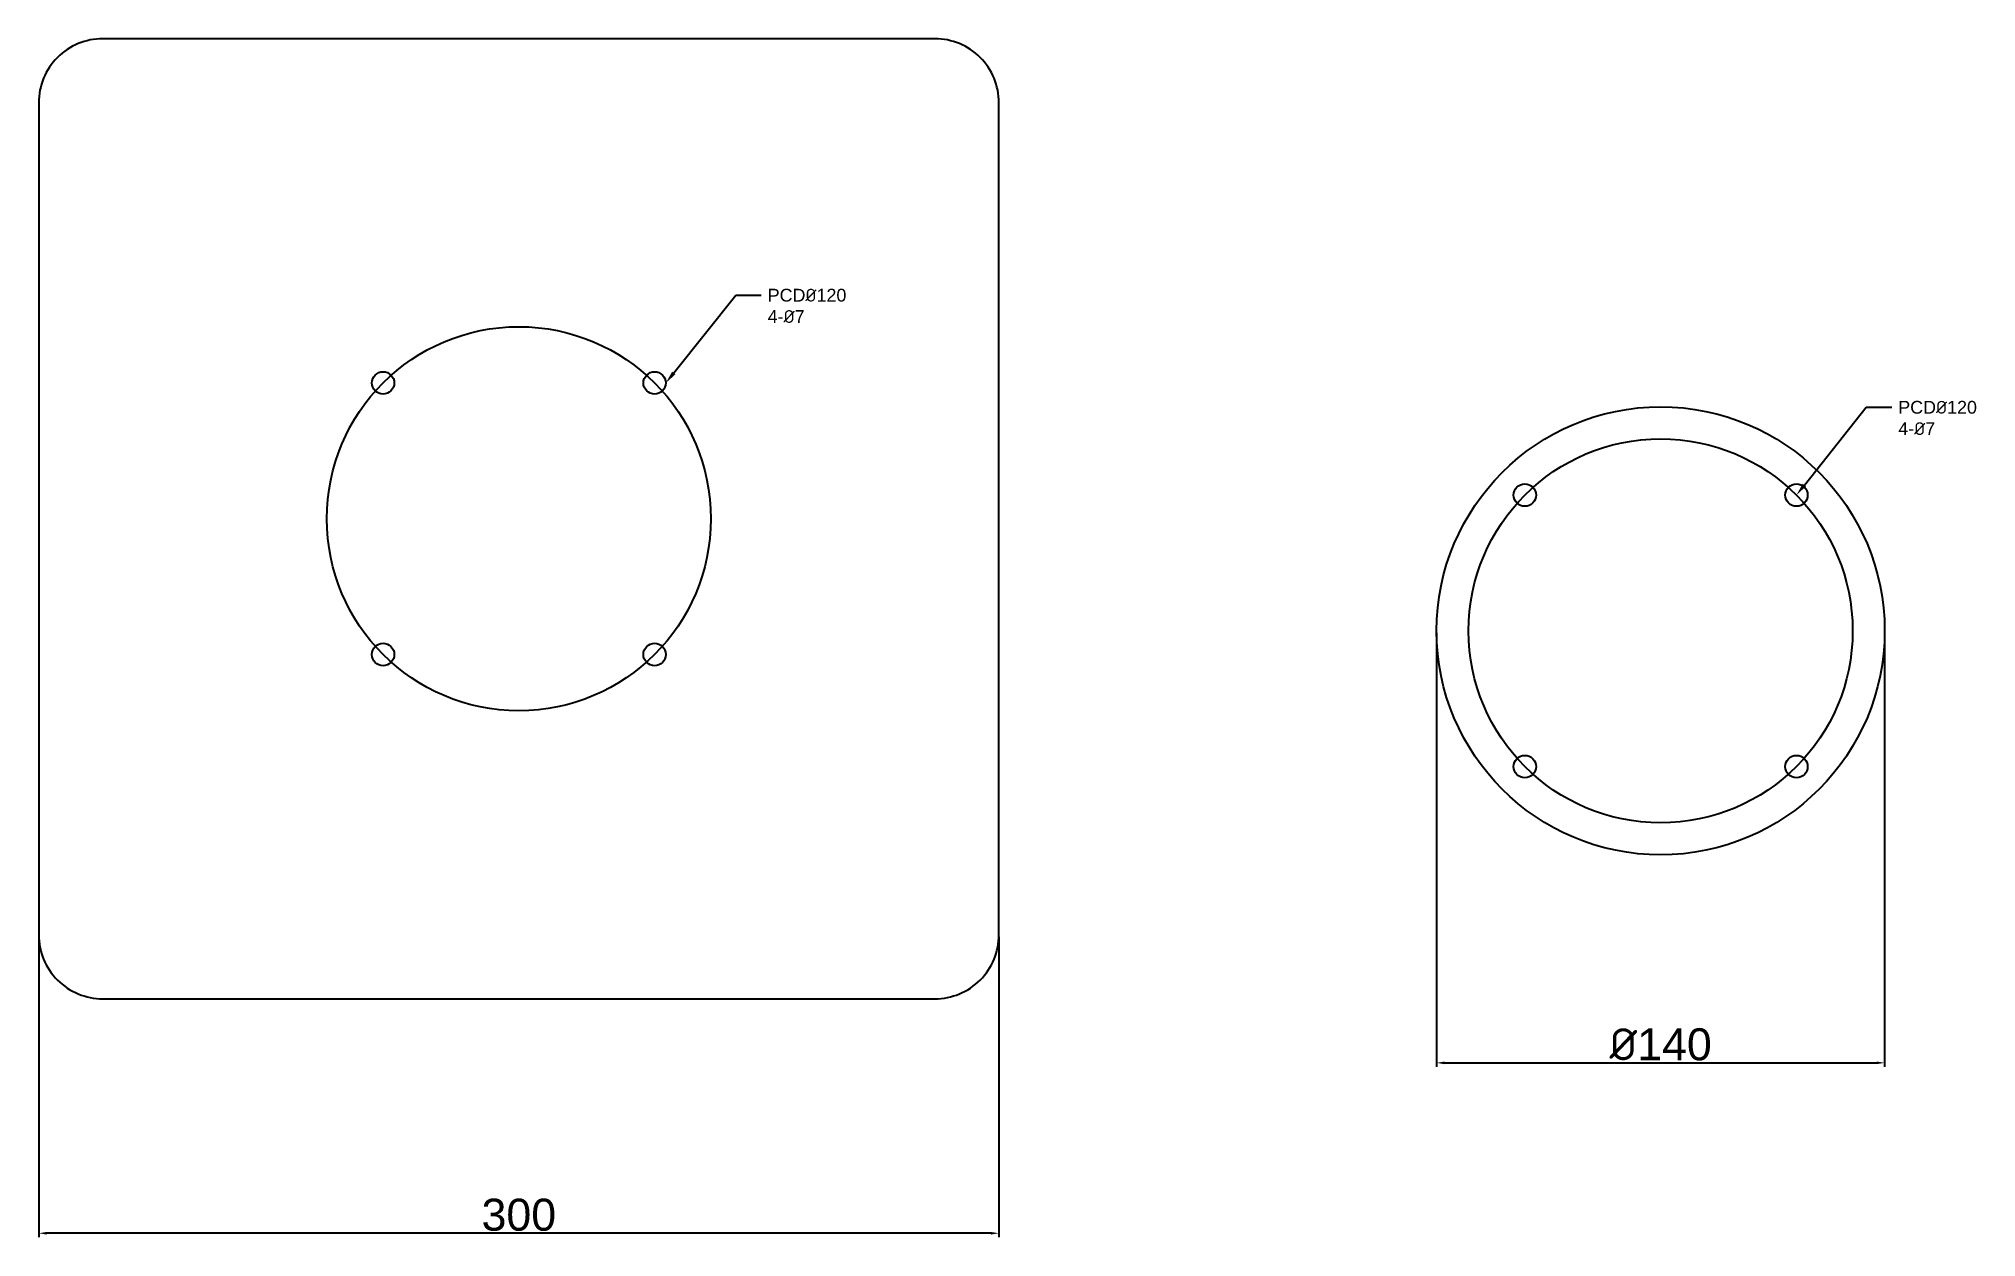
# Model space of a CAD drawing. Header units: millimetres. Extents: x 0 to 605, y -75 to 300.
import ezdxf
from ezdxf import colors
from ezdxf.entities.mleader import LeaderData, LeaderLine
from ezdxf.math import Vec2, Vec3

# ---------------------------------------------------------------- set-up
doc = ezdxf.new("R2010")
doc.units = ezdxf.units.MM
doc.layers.add('圖層1', color=1, linetype='Continuous')
doc.layers.add('圖層2', color=3, linetype='Continuous')
doc.styles.get("Standard").update_dxf_attribs({"font": 'arial.ttf'})
doc.dimstyles.new('ISO-25', dxfattribs={"dimtxt": 2.5, "dimasz": 2.5, "dimexe": 1.25, "dimexo": 0.625, "dimtad": 1, "dimtxsty": 'Standard', "dimcen": 2.5, "dimadec": 0, "dimazin": 0, "dimtfac": 1, "dimtmove": 0, "dimatfit": 3, "dimfxl": 1, "dimarcsym": 0})

# ---------------------------------------------------------------- blocks, each defined once
blk = doc.blocks.new('*U2')
blk.add_circle((0, 0), 3.5)
blk = doc.blocks.new('*U3')
at = {"color": 0, "linetype": 'ByBlock', "lineweight": -2, "transparency": 16777216}
for p, rotation in [((107.57, 192.43), 90.00000000000001), ((107.57, 107.57), 180), ((192.43, 107.57), 270)]:
    blk.add_blockref('*U2', p, dxfattribs=dict(at, rotation=rotation))
blk.add_blockref('*U2', (192.43, 192.43), dxfattribs=at)
blk = doc.blocks.new('*D4')
at = {"layer": 'Defpoints', "color": 0, "transparency": 16777216}
for p in [(0, 20), (300, 20), (0, -73.28)]:
    blk.add_point(p, dxfattribs=at)
at = {"layer": '圖層2', "color": 0, "lineweight": -2, "transparency": 16777216}
for p, q in [((0, 19.38), (0, -74.53)), ((300, 19.38), (300, -74.53)), ((297.5, -73.28), (2.5, -73.28))]:
    blk.add_line(p, q, dxfattribs=at)
at = {"layer": '圖層2', "color": 0, "transparency": 16777216}
for points in [[(2.5, -72.86), (2.5, -73.7), (0, -73.28)], [(297.5, -72.86), (297.5, -73.7), (300, -73.28)]]:
    blk.add_solid(points, dxfattribs=at)
at = {"layer": '圖層2', "color": 0, "transparency": 16777216, "insert": (150, -67.55), "char_height": 10, "attachment_point": 5}
blk.add_mtext('300', dxfattribs=at)
blk = doc.blocks.new('*U5')
blk.add_circle((0, 0), 3.5)
blk = doc.blocks.new('*U7')
at = {"color": 0, "linetype": 'ByBlock', "lineweight": -2, "transparency": 16777216}
for p, rotation in [((107.57, 192.43), 90.00000000000001), ((107.57, 107.57), 180), ((192.43, 107.57), 270)]:
    blk.add_blockref('*U5', p, dxfattribs=dict(at, rotation=rotation))
blk.add_blockref('*U5', (192.43, 192.43), dxfattribs=at)
blk = doc.blocks.new('*D8')
at = {"layer": 'Defpoints', "color": 0, "transparency": 16777216}
for p in [(436.74, 114.97), (576.74, 114.97), (576.74, -20.03)]:
    blk.add_point(p, dxfattribs=at)
at = {"layer": '圖層2', "color": 0, "lineweight": -2, "transparency": 16777216}
for p, q in [((436.74, 114.35), (436.74, -21.28)), ((576.74, 114.35), (576.74, -21.28)), ((439.24, -20.03), (574.24, -20.03))]:
    blk.add_line(p, q, dxfattribs=at)
at = {"layer": '圖層2', "color": 0, "transparency": 16777216}
for points in [[(439.24, -19.61), (439.24, -20.45), (436.74, -20.03)], [(574.24, -19.61), (574.24, -20.45), (576.74, -20.03)]]:
    blk.add_solid(points, dxfattribs=at)
at = {"layer": '圖層2', "color": 0, "transparency": 16777216, "insert": (506.74, -14.3), "char_height": 10, "attachment_point": 5}
blk.add_mtext('{\\fISOCPEUR|b0|i0|c136|p34;%%C}140', dxfattribs=at)

msp = doc.modelspace()

# ---------------------------------------------------------------- linework, layer by layer
msp.add_lwpolyline([(20, 0), (280, 0, 0.4142136), (300, 20), (300, 280, 0.4142136), (280, 300), (20, 300, 0.4142136), (0, 280), (0, 20, 0.4142136)], format="xyb", close=True)
msp.add_circle((506.742, 114.974), 70)
at = {"layer": '圖層1'}
for centre in [(150, 150), (506.742, 114.974)]:
    msp.add_circle(centre, 60, dxfattribs=at)

# ---------------------------------------------------------------- block references
for name, p in [('*U3', (0, 0)), ('*U7', (356.742, -35.026))]:
    msp.add_blockref(name, p)

# ---------------------------------------------------------------- dimensions: what is measured, and where the dimension line sits
at = {"layer": '圖層2'}
dim = msp.add_linear_dim(base=(576.742, -20.031), p1=(436.742, 114.974), p2=(576.742, 114.974), text='{\\fISOCPEUR|b0|i0|c136|p34;%%C}<>', dimstyle='ISO-25', override={"dimtxt": 10}, dxfattribs=at)
dim.commit()
dim.dimension.update_dxf_attribs({"geometry": '*D8', "text_midpoint": (506.742, -14.3)})
dim = msp.add_linear_dim(base=(0, -73.281), p1=(300, 20), p2=(0, 20), dimstyle='ISO-25', override={"dimtxt": 10}, dxfattribs=at)
dim.commit()
dim.dimension.update_dxf_attribs({"geometry": '*D4', "text_midpoint": (150, -67.547)})

# ---------------------------------------------------------------- leaders
ml = msp.add_multileader_mtext('Standard', dxfattribs=at)
ml.set_content('PCD{\\fISOCPEUR|b0|i0|c136|p34;%%C}120\\P4-{\\fISOCPEUR|b0|i0|c136|p34;%%C}7', color=256)
ml.set_leader_properties()
ml.build(insert=Vec2(0, 0))
ctx = ml.context
ctx.base_point, ctx.plane_origin = Vec3(225.75, 219.862), Vec3(195.926, 192.426)
notes = []
notes.append((ctx, [(0, (1, 1, 0), (217.75, 219.862), (1, 0), 8, [(0, [(195.926, 192.426)], 0, [])])]))
ctx.mtext.insert, ctx.mtext.flow_direction = Vec3(227.75, 221.862), 5
ml = msp.add_multileader_mtext('Standard', dxfattribs=at)
ml.set_content('PCD{\\fISOCPEUR|b0|i0|c136|p34;%%C}120\\P4-{\\fISOCPEUR|b0|i0|c136|p34;%%C}7', color=256)
ml.set_leader_properties()
ml.build(insert=Vec2(0, 0))
ctx = ml.context
ctx.base_point, ctx.plane_origin = Vec3(578.992, 184.836), Vec3(549.168, 157.4)
notes.append((ctx, [(0, (1, 1, 0), (570.992, 184.836), (1, 0), 8, [(0, [(549.168, 157.4)], 0, [])])]))
ctx.mtext.insert, ctx.mtext.flow_direction = Vec3(580.992, 186.836), 5
for ctx, leaders in notes:
    for number, flags, end, landing, length, lines in leaders:
        leader = LeaderData()
        leader.index, (leader.has_last_leader_line, leader.has_dogleg_vector, leader.attachment_direction) = number, flags
        leader.last_leader_point, leader.dogleg_vector, leader.dogleg_length = Vec3(end), Vec3(landing), length
        for number, points, colour, breaks in lines:
            line = LeaderLine()
            line.index, line.vertices, line.color, line.breaks = number, Vec3.list(points), colors.encode_raw_color(colour), breaks
            leader.lines.append(line)
        ctx.leaders.append(leader)

doc.saveas('drawing.dxf')
